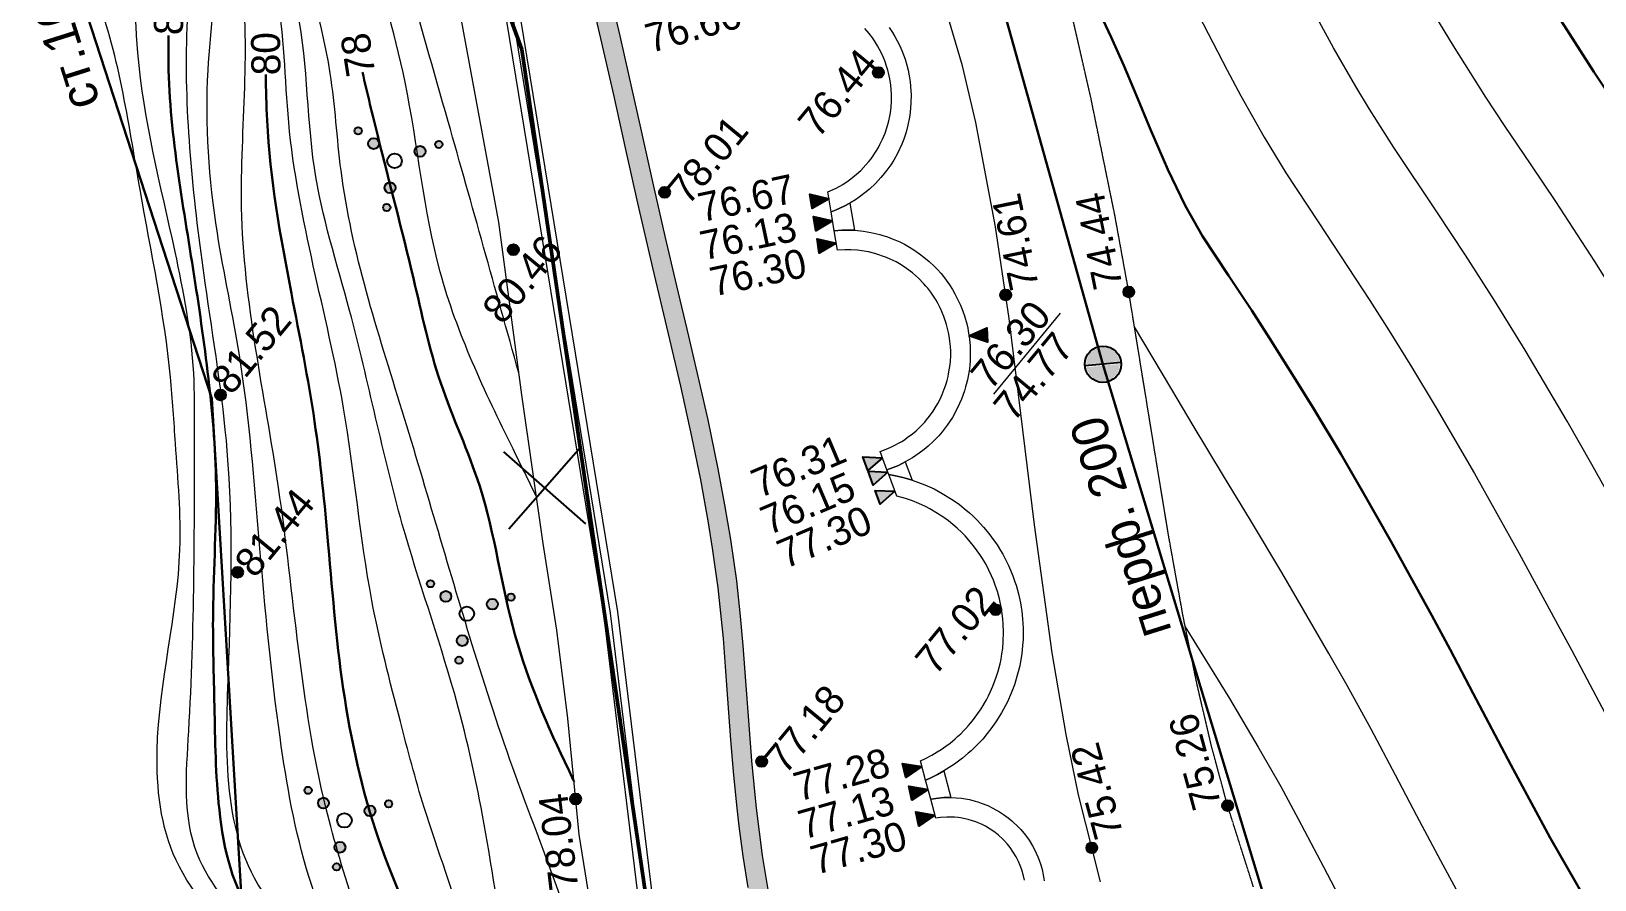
# Model space of a CAD drawing. Header units: millimetres. Extents: x -2893842 to -949497, y -1203244 to 262218.
# Drawn here: x -2431575 to -2388483, y -226175 to -202802 of the extents above; entities that cross this region are included whole.
import ezdxf

# ---------------------------------------------------------------- set-up
doc = ezdxf.new("R2010")
doc.units = ezdxf.units.MM
doc.linetypes.add('g5_05x2', pattern=[3.5, 2.5, -1])
doc.layers.get('0').update_dxf_attribs({"lineweight": 5})
for name, color, linetype in [('!!!_ Размеры', 7, 'Continuous'), ('02_сетка', 253, 'Continuous'), ('06_Инженерно-технические сооружения', 253, 'Continuous'), ('10_Границы покрытий и угодий', 253, 'Continuous'), ('12_Рельеф', 253, 'Continuous'), ('13_Растительность', 253, 'Continuous'), ('14_Ограждения', 253, 'Continuous'), ('19_Горизонтали', 253, 'Continuous'), ('30_Канализация', 253, 'Continuous'), ('33_Газопровод', 253, 'Continuous'), ('44_Крышки колодцев', 253, 'Continuous'), ('61_Отметки высоты поверхности', 253, 'Continuous'), ('65_Границы', 253, 'Continuous')]:
    doc.layers.add(name, color=color, linetype=linetype)
doc.styles.add('LIKE17', font='d431.shx')
doc.styles.add('LIKE32', font='peteri.shx')
doc.styles.add('LIKE36', font='pragmai.shx')
doc.styles.add('Line_GUGK', font='')
doc.styles.get('Line_GUGK').set_extended_font_data('Bm431', italic=True)
doc.linetypes.add('g5_085a', pattern='A,0.001,[19,GUGK_2005.shx,S=1,R=180,X=0,Y=0],0.5,[18,GUGK_2005.shx,S=6,R=180,X=0,Y=0],0.5', length=1.001)
doc.linetypes.add('g5_121_g', pattern='A,4,-0.4,["Г",Line_GUGK,S=1,R=0,X=0,Y=-0.5],-1.2,12', length=17.6)
doc.linetypes.add('g5_122_d', pattern='A,1,-1,1.5,-0.4,["Др",Line_GUGK,S=1,R=0,X=0,Y=-0.5],-2.4,1.5,-1,4,-1,4,-1,3', length=21.8)
doc.linetypes.add('g5_280_1', pattern='A,0.001,[21,GUGK_2005.shx,S=1,R=180,X=0,Y=0],2', length=2.001)
doc.linetypes.add('g5_474_3a', pattern='A,1.5,-0.5,0.5,-0.2,[28,GUGK_2005.shx,S=0.8,R=0,X=0,Y=0],-0.2,0.5,-0.5', length=3.9)

# ---------------------------------------------------------------- blocks, each defined once
blk = doc.blocks.new('g5_117')
h = blk.add_hatch(color=255)
h.paths.add_polyline_path([(-0.299, 0.352), (0.352, -0.299, 0.177899), (0.463, 0, 0.639215)])
h.paths.add_polyline_path([(-0.352, 0.299, 0.177899), (-0.463, 0, 0.639215), (0.299, -0.352)])
at = {"color": 0}
blk.add_lwpolyline([(0.354, -0.354), (-0.354, 0.354)], dxfattribs=at)
blk.add_circle((0, 0), 0.5, dxfattribs=at)
blk = doc.blocks.new('g5_330')
blk.add_hatch(color=0).paths.add_polyline_path([(-0.15, 0, 1), (0.15, 0, 1)])
at = {"color": 0}
blk.add_circle((0, 0), 0.15, dxfattribs=at)
blk = doc.blocks.new('g5_330a')
blk.add_hatch(color=0).paths.add_polyline_path([(0, 0), (-0.2, 0.5), (0.2, 0.5)])
at = {"color": 0}
blk.add_lwpolyline([(0, 0), (-0.2, 0.5), (0.2, 0.5)], close=True, dxfattribs=at)
blk = doc.blocks.new('g5_395_2')
h = blk.add_hatch(color=0)
h.paths.add_polyline_path([(-0.8, -0.375, 1), (-0.5, -0.375, 1)])
h.paths.add_polyline_path([(-1.026, -0.65, 1), (-1.226, -0.65, 1)])
h.paths.add_polyline_path([(0.8, -0.375, 1), (0.5, -0.375, 1)])
h.paths.add_polyline_path([(1.026, -0.65, 1), (1.226, -0.65, 1)])
h.paths.add_polyline_path([(0.15, 0.75, 1), (-0.15, 0.75, 1)])
h.paths.add_polyline_path([(0.1, 1.3, 1), (-0.1, 1.3, 1)])
at = {"color": 0}
for centre, radius in [((0, 1.3), 0.1), ((0, 0.75), 0.15), ((0, 0), 0.2), ((-0.65, -0.375), 0.15), ((0.65, -0.375), 0.15), ((-1.126, -0.65), 0.1), ((1.126, -0.65), 0.1)]:
    blk.add_circle(centre, radius, dxfattribs=at)
blk = doc.blocks.new('Топо_07.04.17')
at = {"layer": '06_Инженерно-технические сооружения', "linetype": 'Continuous', "lineweight": 20}
blk.add_hatch(color=256, dxfattribs=at).paths.add_polyline_path([(-458920, -248545), (-458381, -248573), (-458292, -246836), (-458183, -244616), (-458125, -243345), (-458065, -241893), (-458024, -240767), (-457969, -238871), (-457928, -236450), (-457926, -233687), (-457930, -232306), (-457894, -229420), (-457866, -228434), (-457814, -226465), (-457787, -225066), (-457766, -223718), (-457755, -222738), (-457745, -221611), (-457732, -219147), (-457729, -216937), (-457729, -214806), (-457727, -211032), (-457708, -208694), (-457627, -205492), (-457556, -203635), (-457492, -202111), (-457438, -200759), (-457398, -199645), (-457366, -198582), (-457334, -196988), (-457325, -195804), (-457334, -194519), (-457361, -193380), (-457420, -191996), (-457494, -190835), (-457571, -189846), (-457627, -189185), (-457699, -188351), (-457758, -187626), (-457856, -186268), (-457899, -185434), (-457925, -184575), (-457929, -183951), (-457918, -183317), (-457891, -182718), (-457842, -182059), (-457770, -181423), (-457711, -181010), (-457610, -180446), (-457529, -180067), (-457407, -179576), (-457235, -178990), (-457112, -178620), (-456959, -178196), (-456728, -177613), (-456395, -176848), (-456132, -176285), (-455899, -175808), (-455524, -175065), (-455180, -174400), (-454628, -173338), (-454209, -172512), (-453858, -171791), (-453489, -170987), (-453067, -169995), (-452796, -169307), (-452584, -168738), (-452362, -168102), (-452183, -167555), (-451978, -166890), (-451810, -166305), (-451647, -165697), (-451498, -165101), (-451300, -164239), (-451161, -163579), (-450978, -162629), (-450777, -161446), (-450577, -160087), (-450497, -159483), (-450286, -157628), (-450224, -156949), (-450157, -156053), (-450122, -155404), (-450102, -154894), (-450093, -154511), (-450088, -154058), (-450096, -153256), (-450115, -152674), (-450171, -151684), (-450238, -150859), (-450305, -150199), (-450370, -149635), (-450445, -149048), (-450554, -148281), (-450665, -147583), (-450788, -146878), (-450876, -146413), (-451030, -145686), (-451209, -144934), (-451391, -144265), (-451563, -143693), (-451816, -142925), (-452006, -142389), (-452207, -141848), (-452425, -141282), (-452744, -140477), (-453210, -139322), (-453586, -138400), (-454101, -137164), (-454816, -135513), (-455156, -134758), (-455950, -133079), (-456422, -132130), (-456998, -131013), (-457774, -129562), (-458700, -127891), (-459947, -125710), (-461501, -123052), (-462755, -120929), (-463621, -119461), (-464899, -117273), (-466179, -115053), (-467140, -113368), (-468141, -111603), (-469388, -109391), (-470356, -107668), (-471713, -105253), (-473065, -102846), (-475187, -99046), (-477528, -94793), (-478652, -92722), (-480118, -90003), (-481525, -87385), (-482888, -84852), (-484648, -81601), (-486227, -78714), (-487166, -76983), (-487692, -75990), (-488243, -74919), (-488802, -73790), (-489335, -72659), (-489865, -71461), (-490321, -70349), (-490731, -69257), (-490934, -68679), (-491304, -67538), (-491747, -65977), (-492054, -64714), (-492317, -63456), (-492548, -62134), (-492680, -61220), (-492823, -59992), (-492923, -58823), (-492996, -57428), (-493017, -56121), (-492995, -54805), (-492954, -53697), (-492907, -52607), (-492871, -51619), (-492852, -50809), (-492851, -49837), (-492884, -48686), (-492935, -47720), (-493009, -46706), (-493136, -45339), (-493250, -44280), (-493401, -42984), (-493572, -41572), (-493738, -40179), (-493909, -38646), (-494079, -37053), (-494231, -35640), (-494351, -34556), (-494535, -32999), (-494693, -31782), (-494811, -30949), (-494976, -29881), (-495152, -28844), (-495359, -27753), (-495494, -27098), (-495693, -26210), (-495959, -25134), (-496203, -24238), (-496477, -23314), (-496775, -22391), (-497115, -21427), (-497457, -20534), (-497770, -19778), (-498103, -19025), (-498430, -18328), (-498778, -17623), (-499397, -16440), (-500390, -14666), (-501147, -13369), (-501734, -12378), (-502577, -10950), (-503278, -9737), (-503819, -8767), (-504662, -7184), (-505232, -6063), (-505680, -5158), (-506298, -3883), (-506760, -2912), (-507337, -1695), (-507825, -1926), (-507323, -2987), (-507035, -3592), (-506698, -4297), (-506283, -5153), (-505860, -6013), (-505537, -6658), (-505372, -6984), (-505117, -7479), (-504433, -8770), (-504001, -9555), (-503666, -10147), (-503156, -11031), (-502633, -11920), (-501999, -12989), (-501411, -13986), (-500909, -14847), (-500206, -16087), (-499656, -17101), (-499232, -17922), (-498982, -18426), (-498625, -19183), (-498301, -19910), (-497871, -20958), (-497447, -22097), (-497024, -23373), (-496703, -24453), (-496400, -25586), (-496200, -26415), (-496007, -27283), (-495849, -28057), (-495678, -28970), (-495310, -31274), (-495163, -32341), (-495022, -33467), (-494879, -34686), (-494719, -36147), (-494555, -37682), (-494393, -39186), (-494184, -41001), (-493959, -42863), (-493788, -44325), (-493638, -45746), (-493531, -46955), (-493453, -48097), (-493417, -48860), (-493390, -49970), (-493404, -51367), (-493429, -52138), (-493466, -53035), (-493513, -54164), (-493542, -55038), (-493556, -55976), (-493555, -56555), (-493537, -57391), (-493499, -58260), (-493474, -58688), (-493432, -59263), (-493332, -60326), (-493221, -61250), (-493056, -62375), (-492826, -63668), (-492530, -65054), (-492362, -65750), (-492183, -66438), (-491866, -67544), (-491333, -69179), (-490925, -70285), (-490415, -71545), (-489631, -73305), (-489081, -74450), (-488226, -76134), (-487719, -77093), (-487236, -77992), (-485549, -81077), (-484684, -82665), (-483444, -84958), (-482476, -86755), (-479091, -93045), (-476235, -98269), (-473708, -102804), (-470723, -108119), (-466022, -116408), (-462418, -122562), (-460054, -126605), (-458825, -128773), (-458359, -129617), (-457965, -130345), (-457534, -131154), (-457018, -132150), (-456661, -132858), (-456244, -133709), (-456011, -134198), (-455676, -134918), (-455322, -135703), (-454627, -137307), (-454220, -138279), (-453722, -139496), (-453154, -140904), (-452692, -142091), (-452367, -142984), (-451997, -144118), (-451755, -144980), (-451567, -145759), (-451365, -146728), (-451230, -147477), (-451111, -148212), (-451001, -148968), (-450850, -150184), (-450764, -151039), (-450676, -152250), (-450641, -153079), (-450629, -153882), (-450643, -154920), (-450671, -155588), (-450728, -156487), (-450806, -157398), (-450873, -158058), (-450940, -158654), (-451031, -159401), (-451086, -159825), (-451207, -160689), (-451449, -162192), (-451628, -163161), (-451820, -164089), (-451965, -164728), (-452124, -165382), (-452257, -165892), (-452502, -166758), (-452685, -167355), (-452807, -167730), (-453012, -168329), (-453183, -168803), (-453401, -169374), (-453556, -169765), (-453900, -170582), (-454180, -171206), (-454739, -172365), (-455221, -173309), (-455734, -174295), (-455949, -174712), (-456256, -175313), (-456589, -175988), (-456789, -176412), (-456951, -176765), (-457164, -177256), (-457452, -177975), (-457754, -178840), (-457954, -179531), (-458058, -179957), (-458174, -180521), (-458263, -181051), (-458336, -181596), (-458384, -182056), (-458437, -182808), (-458462, -183463), (-458469, -183897), (-458465, -184586), (-458447, -185233), (-458420, -185850), (-458391, -186364), (-458323, -187336), (-458216, -188645), (-458111, -189880), (-458029, -190917), (-457969, -191839), (-457931, -192587), (-457898, -193473), (-457876, -194415), (-457865, -195872), (-457874, -196961), (-457909, -198665), (-457966, -200407), (-458016, -201702), (-458078, -203192), (-458156, -205181), (-458228, -207583), (-458258, -209571), (-458270, -212081), (-458269, -215658), (-458271, -218813), (-458288, -221949), (-458320, -224679), (-458422, -228977), (-458465, -231074), (-458468, -233057), (-458462, -234750), (-458466, -236252), (-458526, -239523), (-458604, -241837), (-458682, -243722), (-458844, -247049)])
at = {"layer": '02_сетка', "linetype": 'Continuous'}
for p, q in [((-496807, -47802), (-498823, -45581)), ((-498926, -47700), (-496704, -45683))]:
    blk.add_line(p, q, dxfattribs=at)
at = {"layer": '06_Инженерно-технические сооружения', "linetype": 'Continuous', "lineweight": 20}
for points in [[(-492923, -58823), (-492996, -57428), (-493017, -56121), (-492995, -54805), (-492954, -53697), (-492907, -52607), (-492871, -51619), (-492852, -50809), (-492851, -49837), (-492884, -48686), (-492935, -47720), (-493009, -46706), (-493136, -45339), (-493250, -44280), (-493401, -42984), (-493572, -41572), (-493738, -40179), (-493909, -38646), (-494079, -37053), (-494231, -35640), (-494351, -34556), (-494535, -32999)], [(-495022, -33467), (-494879, -34686), (-494719, -36147), (-494555, -37682), (-494393, -39186), (-494184, -41001), (-493959, -42863), (-493788, -44325), (-493638, -45746), (-493531, -46955), (-493453, -48097), (-493417, -48860), (-493390, -49970), (-493404, -51367), (-493429, -52138), (-493466, -53035), (-493513, -54164), (-493542, -55038), (-493556, -55976), (-493555, -56555), (-493537, -57391), (-493499, -58260)], [(-486960, -35158), (-486884, -35306), (-486828, -35428), (-486780, -35545), (-486725, -35697), (-486683, -35832), (-486683, -35832), (-486621, -36079), (-486591, -36244), (-486572, -36385), (-486558, -36541), (-486551, -36710), (-486556, -36957), (-486564, -37058), (-486593, -37291), (-486646, -37556), (-486679, -37682), (-486746, -37890), (-486817, -38074), (-486905, -38263), (-486975, -38396), (-487122, -38635), (-487243, -38803), (-487338, -38922), (-487460, -39059), (-487587, -39187), (-487647, -39243), (-487814, -39385), (-488001, -39524), (-488139, -39614), (-488306, -39711), (-488416, -39768), (-488577, -39842), (-488739, -39907), (-488978, -39986), (-489119, -40023), (-489145, -39472), (-488903, -39392), (-488712, -39311), (-488554, -39231), (-488515, -39210), (-488425, -39156), (-488304, -39077), (-488180, -38986), (-488018, -38850), (-487930, -38767), (-487861, -38697), (-487791, -38621), (-487738, -38558), (-487673, -38476), (-487612, -38394), (-487571, -38335), (-487482, -38194), (-487397, -38039), (-487343, -37927), (-487293, -37811), (-487255, -37712), (-487215, -37591), (-487188, -37496), (-487152, -37347), (-487124, -37197), (-487106, -37060), (-487099, -36980), (-487093, -36867), (-487091, -36740), (-487097, -36569), (-487104, -36486), (-487115, -36397), (-487125, -36327), (-487140, -36238), (-487181, -36056), (-487228, -35896), (-487287, -35730), (-487329, -35629), (-487374, -35533), (-487441, -35403), (-487523, -35264), (-487624, -35115)], [(-485230, -45521), (-483147, -43511)], [(-485901, -58920), (-485912, -58799), (-485939, -58634), (-485970, -58503), (-486004, -58390), (-486055, -58252), (-486118, -58115), (-486187, -57986), (-486252, -57883), (-486358, -57738), (-486482, -57596), (-486585, -57495), (-486676, -57417), (-486799, -57324), (-486887, -57266), (-487046, -57176), (-487137, -57132), (-487248, -57086), (-487335, -57055), (-487460, -57017), (-487524, -57001), (-487616, -56982), (-487737, -56963), (-487832, -56953), (-488001, -56946), (-488133, -56950), (-488215, -56414), (-487999, -56406), (-487847, -56410), (-487657, -56429), (-487368, -56483), (-487158, -56545), (-487004, -56602), (-486937, -56630), (-486844, -56674), (-486673, -56765), (-486538, -56849), (-486367, -56973), (-486266, -57057), (-486151, -57162), (-486061, -57256), (-485896, -57452), (-485842, -57526), (-485734, -57692), (-485650, -57843), (-485574, -58003), (-485537, -58094), (-485492, -58220), (-485460, -58324), (-485434, -58420), (-485405, -58554), (-485384, -58680), (-485366, -58834), (-485366, -58834), (-485358, -58997)]]:
    blk.add_lwpolyline(points, dxfattribs=at)
at = {"layer": '06_Инженерно-технические сооружения', "linetype": 'g5_280_1', "lineweight": 20}
blk.add_lwpolyline([(-492923, -58823), (-492996, -57428), (-493017, -56121), (-492995, -54805), (-492954, -53697), (-492907, -52607), (-492871, -51619), (-492852, -50809), (-492851, -49837), (-492884, -48686), (-492935, -47720), (-493009, -46706), (-493136, -45339), (-493250, -44280), (-493401, -42984), (-493572, -41572), (-493738, -40179), (-493909, -38646), (-494079, -37053), (-494231, -35640), (-494351, -34556), (-494535, -32999)], dxfattribs=at)
at = {"layer": '06_Инженерно-технические сооружения', "linetype": 'Continuous', "lineweight": 20}
for points in [[(-489093, -40554), (-489119, -40023), (-488978, -39986), (-488739, -39907), (-488577, -39842), (-488540, -40604), (-488688, -40581), (-488886, -40562)], [(-489067, -41094), (-489093, -40554), (-488886, -40562), (-488688, -40581), (-488540, -40604), (-488289, -40657), (-488099, -40711), (-487851, -40800), (-487799, -40821), (-487655, -40886), (-487527, -40950), (-487463, -40986), (-487330, -41064), (-487208, -41143), (-487121, -41205), (-486969, -41322), (-486824, -41448), (-486716, -41552), (-486585, -41691), (-486467, -41831), (-486385, -41937), (-486300, -42058), (-486219, -42185), (-486106, -42387), (-486036, -42528), (-485981, -42655), (-485896, -42883), (-485867, -42978), (-485837, -43082), (-485790, -43285), (-485753, -43516), (-485740, -43633), (-485733, -43707), (-485725, -43944), (-485730, -44130), (-485741, -44280), (-485775, -44529), (-485801, -44664), (-485836, -44810), (-485908, -45050), (-485978, -45234), (-486022, -45337), (-486130, -45557), (-486194, -45670), (-486252, -45765), (-486437, -46030), (-486603, -46228), (-486760, -46389), (-486867, -46488), (-487033, -46626), (-487192, -46743), (-487305, -46818), (-487458, -46909), (-487657, -47012), (-487864, -47103), (-488061, -47174), (-488214, -47220), (-488390, -47264), (-488519, -46740), (-488344, -46696), (-488216, -46657), (-488133, -46627), (-487956, -46555), (-487897, -46528), (-487821, -46491), (-487733, -46444), (-487582, -46354), (-487473, -46281), (-487375, -46208), (-487281, -46133), (-487209, -46070), (-487151, -46016), (-487057, -45923), (-486943, -45796), (-486879, -45718), (-486794, -45604), (-486715, -45488), (-486642, -45367), (-486570, -45234), (-486514, -45116), (-486468, -45006), (-486428, -44900), (-486403, -44827), (-486359, -44676), (-486335, -44577), (-486316, -44489), (-486290, -44330), (-486277, -44212), (-486268, -44087), (-486265, -43939), (-486267, -43849), (-486276, -43696), (-486306, -43466), (-486354, -43242), (-486423, -43012), (-486483, -42854), (-486519, -42772), (-486561, -42683), (-486638, -42538), (-486710, -42418), (-486754, -42351), (-486799, -42285), (-486930, -42117), (-487081, -41951), (-487230, -41809), (-487368, -41694), (-487497, -41600), (-487646, -41503), (-487742, -41448), (-488048, -41303), (-488219, -41240), (-488396, -41187), (-488514, -41159), (-488699, -41125), (-488861, -41105), (-488861, -41105)], [(-488358, -47394), (-488390, -47264), (-488214, -47220), (-488061, -47174), (-487864, -47103), (-487736, -47620), (-487940, -47534), (-488126, -47466)], [(-488206, -48010), (-488358, -47394), (-488126, -47466), (-487940, -47534), (-487736, -47620), (-487398, -47790), (-487161, -47932), (-486949, -48078), (-486671, -48298), (-486516, -48438), (-486395, -48557), (-486263, -48698), (-486182, -48791), (-486079, -48917), (-485922, -49130), (-485796, -49322), (-485733, -49428), (-485608, -49659), (-485532, -49818), (-485481, -49933), (-485361, -50256), (-485318, -50392), (-485274, -50552), (-485234, -50720), (-485214, -50821), (-485175, -51066), (-485149, -51313), (-485142, -51437), (-485138, -51552), (-485139, -51762), (-485153, -52016), (-485163, -52124), (-485190, -52324), (-485220, -52496), (-485271, -52720), (-485295, -52812), (-485363, -53036), (-485446, -53265), (-485569, -53546), (-485679, -53761), (-485810, -53984), (-486006, -54271), (-486188, -54501), (-486346, -54677), (-486461, -54794), (-486604, -54927), (-486824, -55112), (-486959, -55214), (-487044, -55274), (-487215, -55386), (-487451, -55524), (-487612, -55606), (-487771, -55680), (-487955, -55756), (-488166, -55832), (-488298, -55873), (-488380, -55334), (-488230, -55283), (-488050, -55213), (-487889, -55141), (-487779, -55086), (-487708, -55049), (-487632, -55006), (-487512, -54935), (-487357, -54834), (-487286, -54784), (-487190, -54713), (-487102, -54643), (-487030, -54583), (-486950, -54513), (-486825, -54394), (-486656, -54216), (-486554, -54097), (-486381, -53868), (-486311, -53766), (-486251, -53671), (-486160, -53514), (-486040, -53280), (-485967, -53114), (-485894, -52920), (-485854, -52799), (-485812, -52657), (-485775, -52507), (-485738, -52326), (-485700, -52068), (-485682, -51841), (-485678, -51713), (-485677, -51624), (-485686, -51378), (-485710, -51141), (-485743, -50931), (-485787, -50726), (-485816, -50613), (-485854, -50484), (-485972, -50160), (-486050, -49983), (-486110, -49863), (-486230, -49648), (-486363, -49442), (-486456, -49313), (-486537, -49210), (-486648, -49077), (-486754, -48963), (-486868, -48848), (-486985, -48740), (-487142, -48609), (-487339, -48463), (-487449, -48389), (-487619, -48285), (-487791, -48192), (-487973, -48105)], [(-488215, -56414), (-488298, -55873), (-488166, -55832), (-487955, -55756), (-487771, -55680), (-487657, -56429), (-487847, -56410), (-487999, -56406)]]:
    blk.add_lwpolyline(points, close=True, dxfattribs=at)
at = {"layer": '10_Границы покрытий и угодий', "linetype": 'Continuous', "lineweight": 20}
blk.add_lwpolyline([(-483825, -59205), (-484155, -56748), (-484309, -55064), (-484438, -52780), (-484516, -49223), (-484571, -43503), (-484660, -40950), (-484877, -38027), (-485067, -36435), (-486112, -30493), (-486967, -25228), (-487244, -23769), (-487788, -21533), (-488412, -19576), (-488969, -18114), (-489602, -16651), (-490198, -15412), (-491277, -13391), (-493153, -10226)], dxfattribs=at)
at = {"layer": '10_Границы покрытий и угодий', "linetype": 'g5_05x2', "lineweight": 20}
blk.add_lwpolyline([(-479649, -59815), (-480105, -57511), (-480360, -55835), (-480568, -54064), (-480735, -52182), (-480885, -49877), (-480971, -48168), (-481215, -43142), (-481357, -41018), (-481652, -37693), (-481958, -34979), (-482327, -32253), (-482756, -29539), (-483122, -27486), (-483608, -25048), (-484269, -22203), (-484761, -20390), (-485514, -18008), (-486022, -16615), (-486522, -15381), (-487010, -14283), (-487501, -13270), (-488249, -11853)], dxfattribs=at)
at = {"layer": '12_Рельеф', "linetype": 'g5_085a', "lineweight": 20}
blk.add_lwpolyline([(-484775, -91774), (-488081, -85639), (-490646, -80273), (-494830, -72139), (-495747, -69917), (-496319, -67973), (-497036, -64480), (-497780, -60038), (-497955, -56291), (-497902, -53079), (-497932, -50620), (-498034, -48211), (-498160, -44075), (-498251, -39273), (-498665, -33380), (-499140, -30298), (-499763, -27186), (-500435, -24370), (-501174, -21893), (-502342, -18941), (-504854, -14223), (-507381, -9331)], dxfattribs=at)
at = {"layer": '14_Ограждения', "linetype": 'Continuous', "lineweight": 20}
for points in [[(-482824, -91304), (-485476, -87179), (-494115, -69254), (-496120, -60088), (-496205, -50316), (-497090, -32246), (-499561, -22830), (-501480, -17825), (-505890, -9609), (-511172, 2371), (-513895, 11816), (-515538, 28121), (-515200, 39840)], [(-515599, 39884), (-515939, 28106), (-514289, 11740), (-511549, 2234), (-506250, -9784), (-501844, -17991), (-499942, -22952), (-497488, -32308), (-496605, -50328), (-496520, -60133), (-494496, -69385), (-485826, -87375), (-483164, -91515)]]:
    blk.add_lwpolyline(points, dxfattribs=at)
at = {"layer": '14_Ограждения', "linetype": 'g5_474_3a', "lineweight": 20}
blk.add_lwpolyline([(-453278, -155610), (-453853, -151309), (-455234, -142668), (-456889, -138660), (-465749, -122446), (-473635, -108760), (-476745, -101893), (-482994, -91410), (-485651, -87277), (-494306, -69320), (-496320, -60111), (-496405, -50322), (-497289, -32277), (-499752, -22891), (-501662, -17908), (-506070, -9697), (-511361, 2302), (-514092, 11778), (-515738, 28114), (-515399, 39862), (-512772, 53553), (-510484, 67484), (-510272, 76938), (-512186, 90139)], dxfattribs=at)
at = {"layer": '19_Горизонтали', "linetype": 'Continuous', "lineweight": 20}
for points in [[(-481496, -13161), (-480957, -14253), (-479767, -16869), (-479081, -18484), (-478497, -19893), (-477771, -21658), (-477088, -23291), (-476297, -25158), (-475774, -26435), (-475456, -27248), (-475113, -28157), (-474163, -30787), (-473479, -32691), (-473011, -33949), (-472592, -35027), (-472267, -35825), (-471875, -36739), (-471569, -37416), (-470839, -38919), (-470415, -39749), (-469807, -40915), (-469245, -41996), (-468364, -43755), (-467910, -44704)], [(-468424, -50845), (-469067, -49304), (-469609, -48045), (-470539, -45969), (-471223, -44515), (-471879, -43178), (-472528, -41910), (-473506, -40013), (-474055, -38892), (-474361, -38227), (-474850, -37100), (-475326, -35921)], [(-478444, -35770), (-477836, -37376), (-477537, -38121), (-477023, -39326), (-476541, -40368), (-475815, -41813), (-474642, -44123), (-474207, -45018), (-473708, -46073), (-473157, -47272), (-472310, -49190), (-471332, -51513), (-470452, -53692), (-470196, -54338), (-469486, -56141)], [(-470488, -67697), (-471281, -66342), (-471856, -65326), (-472392, -64322), (-472650, -63808), (-473068, -62930), (-473548, -61852), (-473859, -61117), (-474437, -59687), (-474950, -58375), (-475408, -57197), (-475937, -55862), (-475937, -55862), (-476459, -54594), (-476856, -53660), (-477899, -51294), (-478589, -49773), (-479188, -48468), (-479863, -46998), (-480342, -45950), (-481168, -44115)], [(-480708, -52489), (-479722, -54583), (-479086, -56003), (-478679, -56947), (-478592, -57156), (-478213, -58089), (-477669, -59486), (-477271, -60523), (-476837, -61641), (-476660, -62090), (-476241, -63115), (-475960, -63770), (-475572, -64627), (-475149, -65498), (-474767, -66226), (-474341, -66987), (-474132, -67350), (-473341, -68719), (-472745, -69778), (-472302, -70574), (-471609, -71814), (-471234, -72476)]]:
    blk.add_lwpolyline(points, dxfattribs=at)
at = {"layer": '19_Горизонтали', "linetype": 'Continuous', "lineweight": 30}
for points in [[(-465185, -43655), (-467797, -38563), (-469083, -35941), (-470434, -32663), (-471265, -30404), (-471968, -28453), (-472484, -27055), (-472881, -26021), (-473581, -24300), (-475729, -19218), (-476705, -16886), (-477062, -16064)], [(-470606, -61155), (-471370, -59396), (-472225, -57271), (-473028, -55202), (-473528, -53929), (-473922, -52942), (-474813, -50775), (-475409, -49378), (-475913, -48233), (-476501, -46941), (-476917, -46055), (-477501, -44847), (-477906, -44036), (-478438, -43004), (-479027, -41843), (-479403, -40955), (-479768, -39915), (-480119, -38761), (-480403, -37767), (-480647, -36931), (-480903, -36117), (-481133, -35459)]]:
    blk.add_lwpolyline(points, dxfattribs=at)
at = {"layer": '19_Горизонтали', "linetype": 'Continuous', "lineweight": 20}
for points, knots in [([(-498172, -43466, -67200), (-498552, -41097, -67200), (-499398, -35833, -67200), (-500484, -29558, -67200), (-501026, -24628, -67200), (-502131, -21034, -67200), (-505317, -17214, -67200), (-508310, -13322, -67200), (-511214, -8670, -67200), (-513234, -5138, -67200), (-515210, -1302, -67200), (-516105, 2171, -67200), (-517973, 5481, -67200), (-518783, 9441, -67200), (-520195, 12931, -67200), (-520841, 16790, -67200), (-522482, 18805, -67200), (-523028, 19977, -67200), (-523114, 20183, -67200)], [0, 0, 0, 0, 7.197816, 15.995341, 19.092639, 22.077789, 27.111739, 33.782938, 36.863136, 43.540787, 46.003918, 49.770603, 54.22848, 57.274498, 61.809554, 65.539568, 68.74426, 69.413118, 69.413118, 69.413118, 69.413118]), ([(-498074, -46897, -67200), (-498238, -46441, -67200), (-498998, -44333, -67200), (-500335, -40493, -67200), (-500178, -35422, -67200), (-501204, -30131, -67200), (-501462, -25033, -67200), (-504979, -20356, -67200), (-507504, -16763, -67200), (-510147, -13797, -67200), (-512333, -10504, -67200), (-514366, -6920, -67200), (-515022, -2531, -67200), (-516767, 988, -67200), (-518762, 4977, -67200), (-519381, 9031, -67200), (-520567, 12264, -67200), (-521709, 14368, -67200), (-522795, 15571, -67200), (-523074, 15868, -67200)], [0, 0, 0, 0, 1.456167, 6.729833, 12.042667, 16.45614, 22.994541, 26.734822, 33.679612, 36.265037, 38.610129, 45.551681, 48.3353, 51.800687, 57.253165, 61.624074, 63.988366, 67.560094, 68.759632, 68.759632, 68.759632, 68.759632]), ([(-492293, -77072, -67200), (-493147, -75811, -67200), (-495342, -72572, -67200), (-497960, -66321, -67200), (-498062, -59834, -67200), (-499494, -54735, -67200), (-500477, -49962, -67200), (-501421, -44177, -67200), (-502565, -38768, -67200), (-502264, -33863, -67200), (-503211, -29965, -67200), (-502942, -25937, -67200), (-504685, -24092, -67200), (-505399, -22104, -67200), (-507232, -19946, -67200), (-509035, -16834, -67200), (-511183, -14128, -67200), (-513178, -11441, -67200), (-514692, -8965, -67200), (-515259, -6334, -67200), (-516134, -4420, -67200), (-516431, -2605, -67200), (-517085, -661, -67200), (-518871, 1710, -67200), (-520254, 5128, -67200), (-520914, 8578, -67200), (-521628, 11159, -67200), (-522696, 12062, -67200), (-523046, 12371, -67200)], [0, 0, 0, 0, 4.569146, 11.744192, 19.92634, 23.757578, 27.596548, 34.539922, 41.373294, 44.061861, 49.14675, 53.545964, 55.181639, 56.492038, 59.821244, 63.547869, 67.284841, 70.151419, 73.620865, 75.849838, 78.171628, 79.884608, 81.346845, 84.277039, 88.702934, 92.215199, 94.967562, 96.350793, 96.350793, 96.350793, 96.350793]), ([(-484080, -92836, -67200), (-484721, -92067, -67200), (-486994, -89340, -67200), (-489564, -84240, -67200), (-492444, -78063, -67200), (-496191, -74464, -67200), (-498204, -71290, -67200), (-499669, -69218, -67200), (-500176, -66363, -67200), (-499841, -63162, -67200), (-500392, -59403, -67200), (-500462, -55693, -67200), (-500928, -51550, -67200), (-502035, -46874, -67200), (-502412, -41886, -67200), (-503389, -37052, -67200), (-502781, -32916, -67200), (-503950, -29453, -67200), (-503405, -26674, -67200), (-504535, -24849, -67200), (-505449, -23107, -67200), (-506713, -20659, -67200), (-508974, -17965, -67200), (-511447, -13971, -67200), (-514483, -10745, -67200), (-515782, -6487, -67200), (-516433, -3717, -67200), (-517391, -909, -67200), (-519307, 1774, -67200), (-521556, 4956, -67200), (-521667, 8174, -67200), (-522329, 9230, -67200), (-522525, 9486, -67200)], [0, 0, 0, 0, 2.997362, 10.631503, 17.039311, 23.2751, 25.954772, 28.337858, 30.787109, 34.432584, 37.959803, 42.118313, 45.565726, 50.443, 56.499941, 60.55291, 65.155812, 68.740028, 71.294587, 73.171934, 74.935834, 77.253762, 81.391403, 85.425577, 91.373773, 94.341587, 98.623725, 99.952364, 103.197974, 108.46666, 111.331678, 112.310241, 112.310241, 112.310241, 112.310241]), ([(-470268, -117797, -67200), (-471143, -116750, -67200), (-473458, -113979, -67200), (-476330, -109741, -67200), (-479308, -106062, -67200), (-481152, -102268, -67200), (-483454, -99547, -67200), (-484369, -96361, -67200), (-485562, -94220, -67200), (-487285, -91777, -67200), (-488824, -89545, -67200), (-490298, -86986, -67200), (-491955, -84370, -67200), (-493080, -80922, -67200), (-495759, -78373, -67200), (-498099, -75946, -67200), (-500243, -72936, -67200), (-502728, -69749, -67200), (-503159, -65242, -67200), (-503669, -60205, -67200), (-505297, -53781, -67200), (-504857, -46228, -67200), (-505740, -38453, -67200), (-504365, -33360, -67200), (-504652, -30301, -67200), (-504972, -28779, -67200), (-504903, -26720, -67200), (-505476, -24707, -67200), (-506635, -23197, -67200), (-507702, -21447, -67200), (-508858, -19475, -67200), (-510391, -17765, -67200), (-511810, -16259, -67200), (-513113, -14774, -67200), (-514472, -13259, -67200), (-515325, -12341, -67200), (-515764, -11870, -67200)], [0, 0, 0, 0, 4.091812, 10.824912, 15.364967, 18.212448, 23.448013, 25.807563, 28.061928, 30.763483, 34.77931, 36.186894, 39.618752, 44.080453, 46.75457, 50.569569, 54.193579, 57.882875, 62.414325, 67.350982, 73.198722, 82.110785, 89.879485, 96.503873, 97.529791, 99.073016, 101.151048, 103.689432, 105.130497, 106.836032, 109.842054, 111.956637, 113.706941, 116.053955, 117.880221, 119.812784, 119.812784, 119.812784, 119.812784]), ([(-464628, -127091, -67200), (-465361, -126061, -67200), (-467260, -123398, -67200), (-470537, -119348, -67200), (-473512, -114728, -67200), (-477163, -111025, -67200), (-479639, -107560, -67200), (-481963, -103819, -67200), (-484138, -100772, -67200), (-484811, -97001, -67200), (-486577, -93851, -67200), (-488688, -90584, -67200), (-491027, -87104, -67200), (-492531, -83392, -67200), (-494595, -80140, -67200), (-497423, -77750, -67200), (-499571, -74513, -67200), (-502104, -71358, -67200), (-504054, -67702, -67200), (-503998, -63890, -67200), (-504472, -60220, -67200), (-505656, -56577, -67200), (-505913, -52215, -67200), (-505820, -47391, -67200), (-505641, -42715, -67200), (-506098, -38347, -67200), (-505957, -34567, -67200), (-505006, -31167, -67200), (-505512, -28500, -67200), (-505448, -25766, -67200), (-506950, -23818, -67200), (-508015, -21715, -67200), (-509244, -19964, -67200), (-511097, -17909, -67200), (-513054, -15909, -67200), (-514481, -14595, -67200), (-515072, -14056, -67200)], [0, 0, 0, 0, 3.792597, 9.809344, 15.624935, 20.210442, 25.358208, 28.345328, 33.473655, 36.332631, 39.671954, 44.197704, 48.047216, 52.193077, 56.191226, 59.445906, 63.208604, 67.754297, 71.668136, 75.260003, 78.997344, 82.76039, 86.676546, 92.019099, 97.260274, 100.681956, 105.175035, 108.559015, 111.044313, 113.247191, 116.553201, 118.045749, 120.357726, 122.926374, 126.347266, 128.74663, 128.74663, 128.74663, 128.74663]), ([(-460553, -135011, -67200), (-461276, -133900, -67200), (-462856, -131514, -67200), (-465385, -127936, -67200), (-468265, -123214, -67200), (-472108, -118109, -67200), (-476379, -113997, -67200), (-479720, -110054, -67200), (-481834, -106054, -67200), (-484365, -101539, -67200), (-485772, -97488, -67200), (-486834, -94086, -67200), (-488869, -91430, -67200), (-490857, -88339, -67200), (-492957, -84486, -67200), (-494880, -81631, -67200), (-496786, -78826, -67200), (-499182, -76968, -67200), (-500942, -73137, -67200), (-504018, -69828, -67200), (-505274, -65685, -67200), (-505481, -62123, -67200), (-505072, -59054, -67200), (-507860, -55951, -67200), (-507024, -50671, -67200), (-506245, -45208, -67200), (-506549, -39361, -67200), (-506532, -34481, -67200), (-505748, -30573, -67200), (-505825, -28082, -67200), (-506428, -25725, -67200), (-507822, -23437, -67200), (-509214, -21021, -67200), (-511461, -18491, -67200), (-513304, -16863, -67200), (-514519, -15805, -67200)], [4.586653, 4.586653, 4.586653, 4.586653, 8.562153, 13.173869, 17.723982, 25.154741, 32.25078, 35.499015, 40.600641, 45.76974, 50.995934, 53.457984, 56.376705, 60.923256, 64.506304, 69.521299, 71.254689, 74.650623, 78.402013, 83.664116, 88.016709, 90.973964, 94.527173, 96.581831, 102.806943, 108.925225, 113.594226, 120.22909, 123.535937, 125.486429, 127.661697, 130.748195, 133.470601, 136.014498, 140.846771, 140.846771, 140.846771, 140.846771]), ([(-456689, -143198, -67200), (-457499, -142252, -67200), (-459124, -140355, -67200), (-460635, -137713, -67200), (-462152, -134756, -67200), (-463194, -132364, -67200), (-465463, -130013, -67200), (-466826, -128294, -67200), (-468106, -126106, -67200), (-469441, -124792, -67200), (-470831, -123431, -67200), (-471197, -122000, -67200), (-471650, -120864, -67200), (-473294, -119898, -67200), (-474920, -117960, -67200), (-476911, -115514, -67200), (-479307, -112889, -67200), (-481279, -109679, -67200), (-484005, -107014, -67200), (-484941, -103988, -67200), (-486123, -100505, -67200), (-487983, -97078, -67200), (-488910, -93434, -67200), (-490860, -91465, -67200), (-492795, -89255, -67200), (-494051, -86368, -67200), (-495981, -83940, -67200), (-496858, -81467, -67200), (-498196, -79731, -67200), (-499084, -78046, -67200), (-500333, -76556, -67200), (-502232, -74698, -67200), (-504081, -72312, -67200), (-505248, -69866, -67200), (-506291, -68091, -67200), (-506786, -66081, -67200), (-506856, -63851, -67200), (-506714, -61710, -67200), (-506774, -59983, -67200), (-507658, -58073, -67200), (-509396, -55975, -67200), (-509385, -51749, -67200), (-507896, -48159, -67200), (-507823, -44691, -67200), (-507633, -41364, -67200), (-508055, -37149, -67200), (-508157, -32105, -67200), (-509815, -28589, -67200), (-510631, -25874, -67200), (-511828, -25144, -67200), (-512459, -24845, -67200)], [0, 0, 0, 0, 3.728339, 7.478321, 9.081264, 13.725286, 15.139396, 18.848941, 20.288782, 22.702493, 24.481718, 25.948216, 27.098843, 27.988502, 31.514726, 34.624893, 37.47373, 42.142251, 45.9173, 48.629869, 51.493603, 56.96902, 60.328129, 62.449107, 65.151402, 69.118047, 71.774544, 74.380899, 76.883387, 78.300784, 80.080651, 82.679404, 86.283744, 89.045897, 90.806975, 92.425727, 95.189607, 97.459876, 98.892635, 100.291796, 103.694653, 106.769621, 112.333215, 115.250403, 117.090632, 122.327847, 127.992514, 131.875014, 134.060664, 136.072341, 136.072341, 136.072341, 136.072341])]:
    blk.add_open_spline(points, degree=3, knots=knots, dxfattribs=at)
for points in [[(-477475, -103844, -67200), (-478313, -102729, -67200), (-483114, -96883, -67200), (-485724, -92095, -67200), (-488267, -88703, -67200), (-490269, -84546, -67200), (-492749, -79833, -67200), (-496332, -75274, -67200), (-498988, -72125, -67200), (-500393, -68728, -67200), (-500857, -65341, -67200), (-501082, -62593, -67200), (-501373, -58763, -67200), (-502113, -55063, -67200), (-502498, -52638, -67200), (-502903, -49236, -67200), (-503080, -43889, -67200), (-503695, -35891, -67200), (-503626, -32263, -67200), (-503935, -29855, -67200), (-504109, -27286, -67200), (-504692, -25340, -67200), (-505835, -23142, -67200), (-506906, -21376, -67200), (-511064, -15609, -67200), (-514841, -10742, -67200), (-516295, -6499, -67200), (-517232, -3974, -67200), (-519155, -566, -67200), (-520707, 2666, -67200)], [(-457184, -142053, -67200), (-459883, -138125, -67200), (-461238, -135788, -67200), (-462254, -133848, -67200), (-464229, -130934, -67200), (-466264, -128552, -67200), (-468211, -125602, -67200), (-469756, -124149, -67200), (-470831, -122397, -67200), (-471372, -121086, -67200), (-474090, -118221, -67200), (-475762, -116310, -67200), (-477976, -113837, -67200), (-479408, -111816, -67200), (-482202, -108027, -67200), (-484025, -105210, -67200), (-485139, -102405, -67200), (-486320, -99067, -67200), (-487753, -95675, -67200), (-488454, -93865, -67200), (-489638, -92122, -67200), (-492827, -87838, -67200), (-496091, -81789, -67200), (-497426, -79994, -67200), (-498652, -78359, -67200), (-499507, -77290, -67200), (-501042, -75425, -67200), (-502775, -73310, -67200), (-504843, -69889, -67200), (-506016, -67806, -67200), (-506553, -65287, -67200), (-506395, -61585, -67200), (-506332, -60430, -67200), (-506604, -59297, -67200), (-507182, -58103, -67200), (-508469, -55647, -67200), (-508324, -52249, -67200), (-507230, -44049, -67200), (-507076, -42459, -67200), (-507209, -39078, -67200), (-507612, -33520, -67200), (-507654, -29697, -67200), (-508165, -28067, -67200), (-509400, -24924, -67200), (-510638, -23669, -67200), (-514120, -20907, -67200)]]:
    blk.add_spline(points, degree=3, dxfattribs=at)
at = {"layer": '19_Горизонтали', "linetype": 'Continuous', "lineweight": 30}
for points, knots in [([(-486815, -96322, -67200), (-487094, -95665, -67200), (-487844, -94129, -67200), (-489760, -90819, -67200), (-493064, -86989, -67200), (-494781, -82370, -67200), (-497165, -79459, -67200), (-499206, -77239, -67200), (-501331, -74665, -67200), (-503416, -71194, -67200), (-505742, -67738, -67200), (-506208, -63910, -67200), (-505783, -61354, -67200), (-505752, -59157, -67200), (-507545, -57382, -67200), (-507837, -54567, -67200), (-507541, -51745, -67200), (-507296, -48695, -67200), (-506715, -45608, -67200), (-506666, -42300, -67200), (-506812, -38227, -67200), (-507011, -35156, -67200), (-506714, -33142, -67200), (-506714, -33139, -67200)], [54.49557, 54.49557, 54.49557, 54.49557, 56.637072, 59.611164, 65.955403, 71.655898, 74.130253, 77.184005, 80.722611, 84.10033, 89.354706, 93.009871, 95.258176, 97.247808, 99.207025, 102.388785, 105.256474, 107.810928, 111.541677, 114.662754, 117.701139, 123.792881, 123.801129, 123.801129, 123.801129, 123.801129]), ([(-484588, -95108, -67200), (-484810, -94701, -67200), (-485712, -93025, -67200), (-486947, -90719, -67200), (-488820, -88611, -67200), (-489925, -86503, -67200), (-490868, -83912, -67200), (-492365, -80743, -67200), (-494443, -77918, -67200), (-496771, -75742, -67200), (-498371, -73749, -67200), (-500527, -71320, -67200), (-501903, -67660, -67200), (-501892, -63533, -67200), (-502242, -59736, -67200), (-503567, -56018, -67200), (-504059, -51840, -67200), (-503919, -47858, -67200), (-503858, -44104, -67200), (-504198, -40175, -67200), (-504411, -36963, -67200), (-504215, -34928, -67200), (-504173, -34508, -67200)], [16.201732, 16.201732, 16.201732, 16.201732, 17.594155, 21.910757, 23.996029, 26.00767, 29.000988, 32.270445, 36.491485, 39.423816, 41.808561, 44.151636, 49.148804, 53.028122, 56.524435, 60.519114, 64.797623, 69.04615, 72.47158, 76.0493, 80.868783, 82.125758, 82.125758, 82.125758, 82.125758]), ([(-497920, -54834, -67200), (-497960, -54721, -67200), (-498444, -53340, -67200), (-499302, -50590, -67200), (-499329, -46788, -67200), (-500456, -43539, -67200), (-500773, -40187, -67200), (-501215, -37278, -67200), (-501451, -35345, -67200), (-501520, -34747, -67200)], [4.099608, 4.099608, 4.099608, 4.099608, 4.458587, 8.48074, 12.67984, 15.716891, 18.704196, 22.745952, 24.549475, 24.549475, 24.549475, 24.549475])]:
    blk.add_open_spline(points, degree=3, knots=knots, dxfattribs=at)
at = {"layer": '30_Канализация', "linetype": 'g5_122_d', "lineweight": 30}
blk.add_lwpolyline([(-447418, -191177), (-438432, -154724), (-443053, -136615), (-455746, -113037), (-476565, -75538), (-482147, -45042), (-486716, -16763), (-498917, 6968), (-502127, 38219), (-494846, 82956), (-486955, 91944)], dxfattribs=at)
at = {"layer": '33_Газопровод', "linetype": 'g5_121_g', "lineweight": 30}
blk.add_lwpolyline([(-522672, -174586), (-522190, -173935), (-511876, -175349), (-490326, -174912), (-490397, -174550), (-486470, -175249), (-484211, -167621), (-467831, -165474), (-458276, -164337), (-459405, -145391), (-464058, -135831), (-465042, -133890), (-468507, -129090), (-484139, -109372), (-507632, -61315), (-506655, -43208), (-511990, -17166), (-521038, 11415), (-521192, 30351), (-514629, 77169), (-518830, 94834), (-505209, 96933)], dxfattribs=at)
at = {"layer": '65_Границы', "color": 1, "linetype": 'Continuous', "lineweight": 50}
blk.add_polyline3d([(-474373, -103816, -67200), (-494357, -70278, -67200), (-496189, -61971, -67200), (-497082, -34621, -67200), (-499783, -23469, -67200), (-511103, 141, -67200), (-515683, 24975, -67200), (-512568, 50606, -67200), (-507028, 84984, -67200), (-424365, 75608, -67200), (-303990, 86296, -67200), (-266088, 83656, -67200), (-214689, 90720, -67200), (-224782, 118516, 0), (-231407, 147199, 0), (-228117, 179113, 0), (-218498, 184727, 0), (-211911, 163012, 0), (-184159, 116945, 0), (-164841, 92507, 0)], dxfattribs=at)
at = {"layer": '06_Инженерно-технические сооружения', "linetype": 'Continuous', "lineweight": 20}
for p, xscale, yscale, zscale, rotation in [((-489136, -39661, -67200), 999.9999999999989, 999.9999999999989, 999.9999999999989, 91.90255885796466), ((-489107, -40280, -67200), 999.9999999999989, 999.9999999999989, 999.9999999999989, 91.90255885796466), ((-489077, -40900, -67200), 999.9999999999989, 999.9999999999989, 999.9999999999989, 91.90255885796466), ((-485728, -43846, -67200), 1000.000000000001, 1000.000000000001, 1000.000000000001, 266.0225176620311), ((-488476, -46916, -67200), 1000.000000000002, 1000.000000000002, 1000.000000000002, 102.9484099180017), ((-488375, -47327, -67200), 1000.000000000002, 1000.000000000002, 1000.000000000002, 102.9484099180017), ((-488241, -47871, -67200), 1000.000000000002, 1000.000000000002, 1000.000000000002, 102.9484099180017), ((-488356, -55494, -67200), 1000, 1000, 1000, 95.8496291124428), ((-488258, -56135, -67200), 1000, 1000, 1000, 95.8496291124428), ((-488147, -56862, -67200), 1000, 1000, 1000, 95.8496291124428)]:
    blk.add_blockref('g5_330a', p, dxfattribs=dict(at, xscale=xscale, yscale=yscale, zscale=zscale, rotation=rotation))
at = {"layer": '13_Растительность', "linetype": 'Continuous', "lineweight": 20, "xscale": 999.9999999999995, "yscale": 999.9999999999995, "zscale": 999.9999999999995, "rotation": 43.98139083737546}
for p in [(-500916, -37275, -67200), (-500343, -49895, -67200), (-504336, -55172, -67200)]:
    blk.add_blockref('g5_395_2', p, dxfattribs=at)
at = {"layer": '44_Крышки колодцев', "linetype": 'Continuous', "lineweight": 20, "xscale": 999.9999999999995, "yscale": 999.9999999999995, "zscale": 999.9999999999995, "rotation": 43.98139083737546}
blk.add_blockref('g5_117', (-482147, -45042, -67200), dxfattribs=at)
at = {"layer": '61_Отметки высоты поверхности', "linetype": 'Continuous', "lineweight": 20, "xscale": 999.9999999999995, "yscale": 999.9999999999995, "zscale": 999.9999999999995, "rotation": 43.98139083737546}
for p in [(-487392, -36358, -67200), (-493619, -38974, -67200), (-497939, -40075, -67200), (-484594, -42842, -67200), (-506409, -43141, -67200), (-481215, -43142, -67200), (-506491, -48047, -67200), (-485848, -51428, -67200), (-492726, -54857, -67200), (-497939, -55305, -67200), (-480105, -57511, -67200), (-483954, -58245, -67200)]:
    blk.add_blockref('g5_330', p, dxfattribs=at)
at = {"layer": '06_Инженерно-технические сооружения', "linetype": 'Continuous', "lineweight": 15, "style": 'LIKE36'}
for s, rotation, p in [('76.66', 9.4018, (-493573, -35121, -67200)), ('76.67', 5.4547, (-492697, -39908, -67200)), ('76.13', 5.4547, (-492760, -40959, -67200)), ('76.30', 5.4547, (-492603, -41979, -67200)), ('76.30', 43.9814, (-485304, -45437, -67200)), ('74.77', 43.9814, (-484774, -46374, -67200)), ('76.31', 16.5006, (-491973, -47650, -67200)), ('76.15', 16.5006, (-491834, -48693, -67200)), ('77.30', 16.5006, (-491484, -49664, -67200)), ('77.28', 9.4018, (-491834, -56072, -67200)), ('77.13', 9.4018, (-491825, -57125, -67200)), ('77.30', 9.4018, (-491597, -58132, -67200))]:
    blk.add_text(s, height=800, rotation=rotation, dxfattribs=at).set_placement(p)
at = {"layer": '19_Горизонтали', "linetype": 'Continuous', "lineweight": 15, "style": 'LIKE36'}
for s, rotation, p in [('82', 82.0817, (-506329, -33182, 38800)), ('80', 84.3522, (-503772, -34573, 38800)), ('78', 92.5035, (-501166, -34834, 38800))]:
    blk.add_text(s, height=800, rotation=rotation, dxfattribs=at).set_placement(p)
at = {"layer": '30_Канализация', "linetype": 'Continuous', "lineweight": 15, "style": 'LIKE32'}
blk.add_text('перф. 200', height=1000, rotation=100.9759, dxfattribs=at).set_placement((-481086, -52552, -67200))
at = {"layer": '33_Газопровод', "linetype": 'Continuous', "lineweight": 15, "style": 'LIKE32'}
blk.add_text('ст.108 с.д.', height=1000, rotation=101.0802, dxfattribs=at).set_placement((-508789, -34771, -67200))
at = {"layer": '61_Отметки высоты поверхности', "linetype": 'Continuous', "lineweight": 15, "style": 'LIKE17'}
for s, rotation, p in [('76.44', 43.9814, (-489248, -38002, 19420)), ('78.01', 43.9814, (-493013, -39432, 19420)), ('80.46', 43.9814, (-498472, -42124, 19420)), ('74.61', 94.972, (-483658, -42722, 19420)), ('74.44', 94.972, (-481365, -42959, 19420)), ('81.52', 43.9814, (-506117, -43208, 19420)), ('81.44', 43.9814, (-506045, -48292, 19420)), ('77.02', 43.9814, (-487704, -53073, 19420)), ('77.18', 43.9814, (-492120, -55315, 19420)), ('78.04', 90.2712, (-498138, -57767, 19420)), ('75.26', 98.7134, (-480269, -57472, 19420)), ('75.42', 98.7134, (-483044, -57970, 19420))]:
    blk.add_text(s, height=800, rotation=rotation, dxfattribs=at).set_placement(p)

msp = doc.modelspace()

# ---------------------------------------------------------------- linework, layer by layer
at = {"layer": '65_Границы', "color": 1, "linetype": 'Continuous', "lineweight": 50}
msp.add_polyline3d([(-2387688.26502, -269497.41543, -67199.99998), (-2411324.66862, -238425.42442, -67199.99998), (-2414081.76991, -230377.85383, -67199.99998), (-2418051.4099, -203302.87538, -67199.99998), (-2421992.36352, -192527.0281, -67199.99998), (-2435901.31815, -170343.11543, -67199.99998), (-2443250.82359, -146183.44305, -67199.99998), (-2443044.59423, -120364.89411, -67199.99998), (-2441414.03623, -85581.09068, -67199.99998), (-2358221.22764, -85581.09068, -67199.99998), (-2239818.1593, -61393.38703, -67199.99998), (-2201859.71249, -59744.65558, -67199.99998), (-2151584.39577, -46933.06984, -67199.99998), (-2164745.78218, -20451.38546, 0), (-2174562.14148, 7301.43765, 0), (-2174889.90899, 39383.76718, 0), (-2165964.96208, 46046.14833, 0), (-2156972.35547, 25211.35468, 0), (-2124204.57606, -17433.80252, 0), (-2102255.17766, -39539.20479, 0)], dxfattribs=at)

# ---------------------------------------------------------------- block references
at = {"layer": '!!!_ Размеры', "color": 1, "lineweight": 0, "rotation": 6.471407436947433}
msp.add_blockref('Топо_07.04.17', (-1928038.79367, -112877.83782), dxfattribs=at)

doc.saveas('drawing.dxf')
